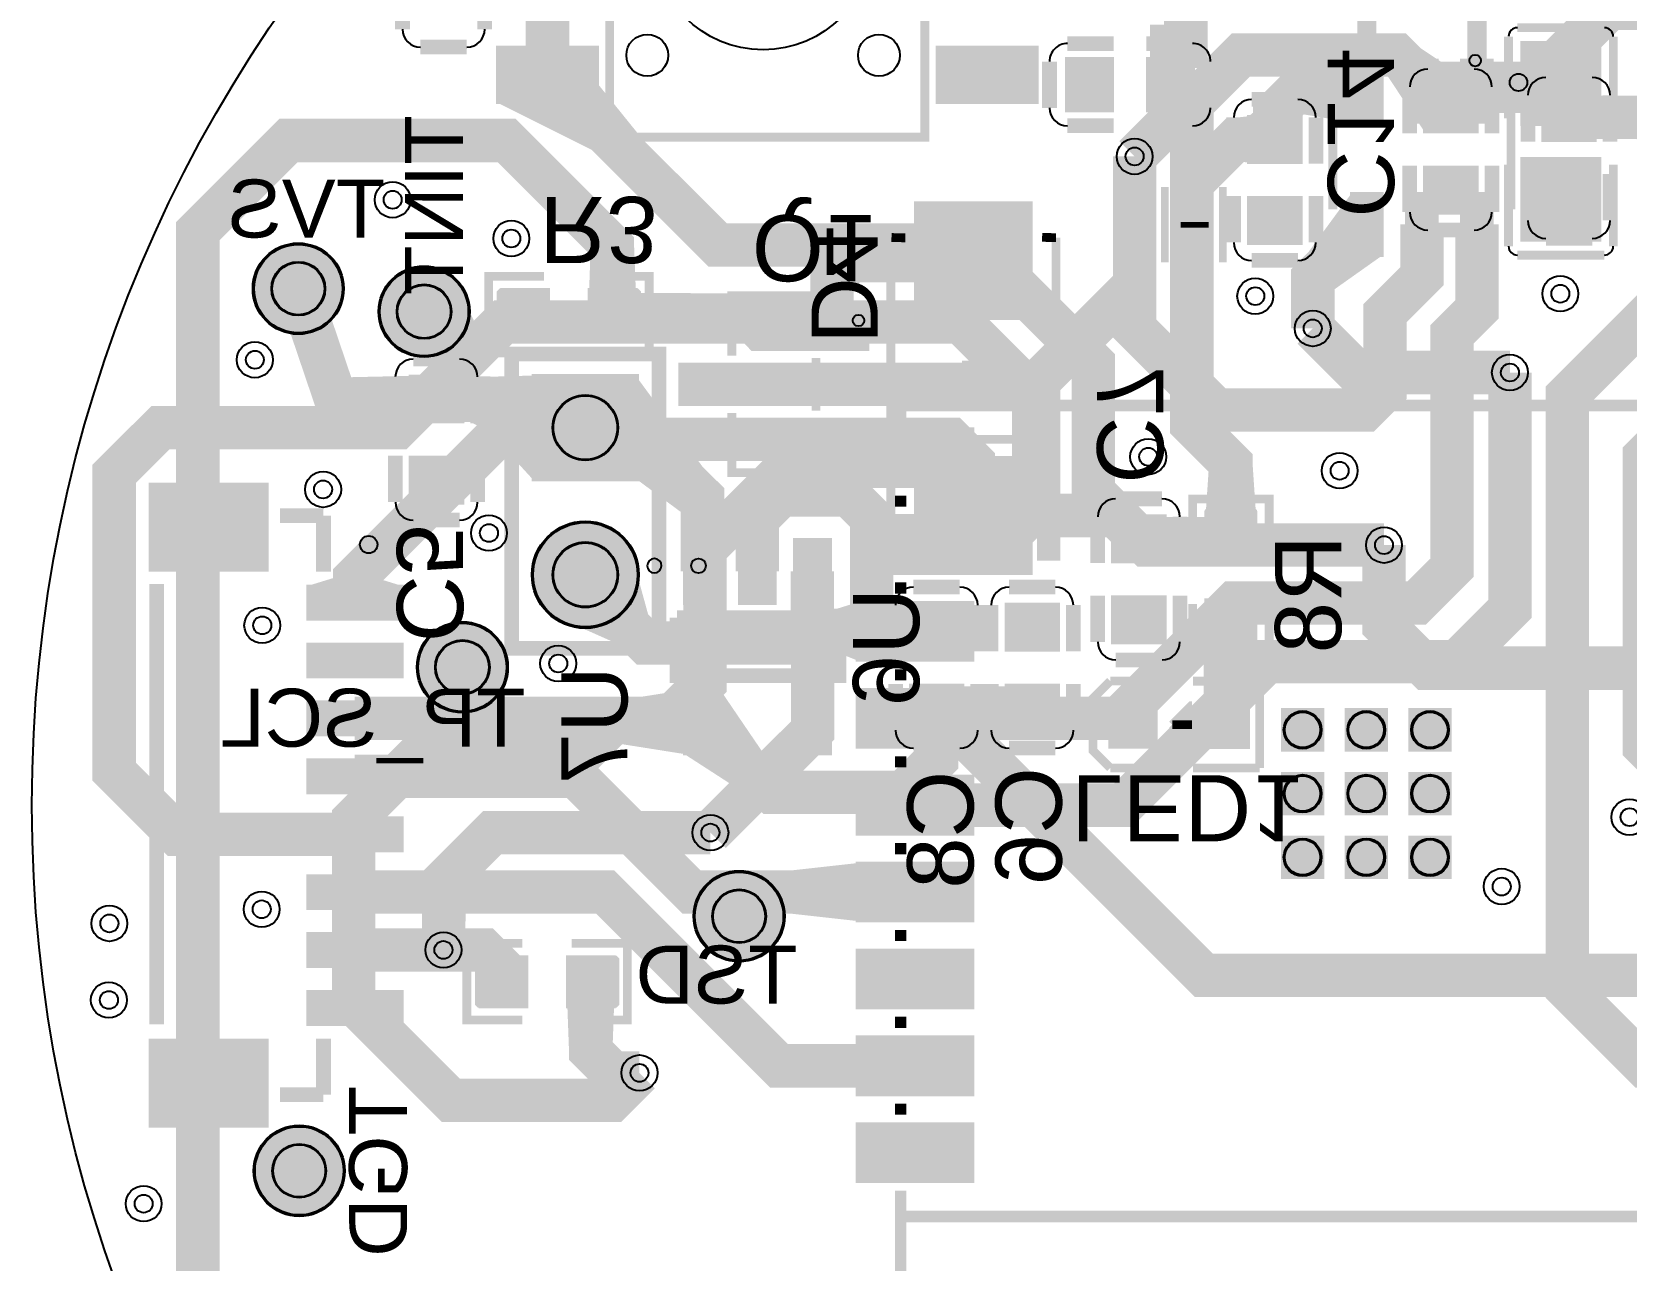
# Model space of a CAD drawing. Header units: millimetres. Extents: x -24 to 24, y -24 to 24.
# Drawn here: x -24 to 3.53, y -7.85 to 13.35 of the extents above; entities that cross this region are included whole.
import ezdxf

# ---------------------------------------------------------------- set-up
doc = ezdxf.new("R2010")
doc.units = ezdxf.units.MM
for name, color, linetype, true_color in [('BoardOutLine', 7, 'Continuous', 0xff00ff), ('BottomLayer', 7, 'Continuous', 0x0000ff), ('BottomPasteMaskLayer', 7, 'Continuous', 0x800000), ('BottomSilkLayer', 7, 'Continuous', 0x66cc33), ('BottomSolderMaskLayer', 7, 'Continuous', 0xaa00ff), ('Document', 7, 'Continuous', 0xffffff), ('Hole', 7, 'Continuous', 0x222222), ('Multi-Layer', 7, 'Continuous', 0xc0c0c0), ('TopLayer', 7, 'Continuous', 0xff0000), ('TopPasteMaskLayer', 7, 'Continuous', 0x808080), ('TopSilkLayer', 7, 'Continuous', 0xffcc00), ('TopSolderMaskLayer', 7, 'Continuous', 0x800080)]:
    doc.layers.add(name, color=color, linetype=linetype, true_color=true_color)
doc.styles.get("Standard").update_dxf_attribs({"font": 'arial.ttf'})

msp = doc.modelspace()

# ---------------------------------------------------------------- hatches: boundary and pattern name
at = {"layer": 'BottomLayer'}
for points in [[(0.05, 11.62), (0.95, 12.42), (-0.016, 13.066), (-0.578, 12.567)], [(1.725, 11.755), (3.075, 11.755), (3.075, 13.165), (1.725, 13.165)], [(0.95, 11.62), (0.95, 12.42), (0.05, 12.42), (0.05, 11.62)], [(0.95, 10.22), (0.95, 11.02), (0.05, 11.02), (0.05, 10.22)], [(1.725, 11.165), (3.075, 11.165), (3.075, 9.755), (1.725, 9.755)], [(-8.744, 10.401), (-8.744, 8.401), (-6.744, 8.401), (-6.744, 10.401)], [(-13.573, 8.902), (-14.378, 8.902), (-14.352, 9.648), (-13.602, 9.649)], [(-15.079, 8.903), (-15.079, 8.039), (-15.885, 8.039), (-15.885, 8.903)], [(-14.379, 8.903), (-14.379, 8.039), (-13.572, 8.039), (-13.572, 8.903)], [(-10.813, 7.867), (-9.563, 7.867), (-9.563, 8.567), (-10.813, 8.567)], [(-12.813, 6.917), (-11.563, 6.917), (-11.563, 7.617), (-12.813, 7.617)], [(-17.465, 7.412), (-17.465, 6.612), (-18.59, 6.637), (-18.59, 7.387)], [(-16.565, 6.612), (-16.565, 7.412), (-17.465, 7.412), (-17.465, 6.612)], [(-16.565, 6.612), (-16.565, 7.412), (-15.44, 7.387), (-15.44, 6.637)], [(-15.345, 7.418), (-15.345, 6.075), (-16.47, 6.637), (-16.47, 7.387)], [(-13.547, 5.618), (-13.547, 7.378), (-12.422, 5.846), (-12.422, 4.786)], [(-10.813, 5.968), (-9.563, 5.968), (-9.563, 6.668), (-10.813, 6.668)], [(-16.565, 5.212), (-16.565, 6.012), (-17.465, 6.012), (-17.465, 5.212)], [(-8.744, 6.001), (-8.744, 4.001), (-6.744, 4.001), (-6.744, 6.001)], [(-2.867, 5.056), (-3.731, 5.056), (-3.674, 5.905), (-2.924, 5.905)], [(-4.438, 4.199), (-4.438, 4.999), (-5.338, 4.999), (-5.338, 4.199)], [(-3.731, 4.249), (-2.867, 4.249), (-2.867, 5.056), (-3.731, 5.056)], [(-12.735, 4.588), (-12.113, 4.588), (-12.113, 3.484), (-12.735, 3.484)], [(-11.786, 4.588), (-11.163, 4.588), (-11.163, 3.484), (-11.786, 3.484)], [(-10.835, 4.588), (-10.213, 4.588), (-10.213, 3.484), (-10.835, 3.484)], [(-13.544, 3.966), (-14.568, 3.087), (-13.931, 2.804), (-13.36, 3.294)], [(-4.438, 2.799), (-4.438, 3.599), (-5.338, 3.599), (-5.338, 2.799)], [(-8.829, 3.475), (-8.829, 2.675), (-9.357, 2.7), (-9.357, 3.45)], [(-8.829, 3.475), (-8.829, 2.675), (-7.929, 2.675), (-7.929, 3.475)], [(-7.178, 3.475), (-7.178, 2.675), (-6.278, 2.675), (-6.278, 3.475)], [(-3.731, 3.549), (-2.867, 3.549), (-2.867, 2.743), (-3.731, 2.743)], [(-12.736, 0.883), (-12.736, 1.988), (-13.861, 1.811), (-13.861, 1.061)], [(-12.113, 1.988), (-12.736, 0.883), (-11.789, 0.271), (-11.407, 0.95)], [(-12.735, 1.988), (-12.113, 1.988), (-12.113, 0.884), (-12.735, 0.884)], [(-10.835, 1.988), (-10.213, 1.988), (-10.213, 0.884), (-10.835, 0.884)], [(-8.829, 2.075), (-8.829, 1.275), (-7.929, 1.275), (-7.929, 2.075)], [(-7.178, 2.075), (-7.178, 1.275), (-6.278, 1.275), (-6.278, 2.075)], [(-5.391, 1.8), (-5.391, 1), (-4.591, 1), (-4.591, 1.8)], [(-3.792, 1.793), (-3.792, 0.993), (-2.992, 0.993), (-2.992, 1.793)], [(-8.829, 1.275), (-7.929, 1.275), (-8.003, 0.79), (-8.753, 0.79)]]:
    msp.add_hatch(color=256, dxfattribs=at).paths.add_polyline_path(points)
at = {"layer": 'BottomPasteMaskLayer'}
for points in [[(3.04, 13.165), (1.76, 13.165), (1.71, 13.115), (1.71, 11.965), (1.76, 11.915), (2.17, 11.91), (2.17, 12.36), (2.62, 12.36), (2.62, 11.92), (3.04, 11.915), (3.09, 11.965), (3.09, 13.115)], [(0.95, 11.62), (0.95, 12.42), (0.05, 12.42), (0.05, 11.62)], [(0.95, 10.22), (0.95, 11.02), (0.05, 11.02), (0.05, 10.22)], [(1.76, 9.755), (3.04, 9.755), (3.09, 9.805), (3.09, 10.955), (3.04, 11.005), (2.63, 11.01), (2.63, 10.56), (2.18, 10.56), (2.18, 11), (1.76, 11.005), (1.71, 10.955), (1.71, 9.805)], [(-8.744, 10.401), (-8.744, 8.401), (-6.744, 8.401), (-6.744, 10.401)], [(-15.924, 8.921), (-15.124, 8.921), (-15.074, 8.871), (-15.074, 8.643), (-15.444, 8.643), (-15.444, 8.313), (-15.074, 8.313), (-15.074, 8.071), (-15.124, 8.021), (-15.924, 8.021), (-15.974, 8.071), (-15.974, 8.871)], [(-13.534, 8.021), (-14.334, 8.021), (-14.384, 8.071), (-14.384, 8.299), (-14.014, 8.299), (-14.014, 8.629), (-14.384, 8.629), (-14.384, 8.871), (-14.334, 8.921), (-13.534, 8.921), (-13.484, 8.871), (-13.484, 8.071)], [(-10.813, 7.867), (-9.563, 7.867), (-9.563, 8.567), (-10.813, 8.567)], [(-12.813, 6.917), (-11.563, 6.917), (-11.563, 7.617), (-12.813, 7.617)], [(-16.565, 6.612), (-16.565, 7.412), (-17.465, 7.412), (-17.465, 6.612)], [(-10.813, 5.968), (-9.563, 5.968), (-9.563, 6.668), (-10.813, 6.668)], [(-16.565, 5.212), (-16.565, 6.012), (-17.465, 6.012), (-17.465, 5.212)], [(-8.744, 6.001), (-8.744, 4.001), (-6.744, 4.001), (-6.744, 6.001)], [(-4.438, 4.199), (-4.438, 4.999), (-5.338, 4.999), (-5.338, 4.199)], [(-2.849, 5.094), (-2.849, 4.294), (-2.899, 4.244), (-3.127, 4.244), (-3.127, 4.614), (-3.457, 4.614), (-3.457, 4.244), (-3.699, 4.244), (-3.749, 4.294), (-3.749, 5.094), (-3.699, 5.144), (-2.899, 5.144)], [(-12.735, 4.588), (-12.113, 4.588), (-12.113, 3.484), (-12.735, 3.484)], [(-11.786, 4.588), (-11.163, 4.588), (-11.163, 3.484), (-11.786, 3.484)], [(-10.835, 4.588), (-10.213, 4.588), (-10.213, 3.484), (-10.835, 3.484)], [(-4.438, 2.799), (-4.438, 3.599), (-5.338, 3.599), (-5.338, 2.799)], [(-8.829, 3.475), (-8.829, 2.675), (-7.929, 2.675), (-7.929, 3.475)], [(-7.178, 3.475), (-7.178, 2.675), (-6.278, 2.675), (-6.278, 3.475)], [(-3.749, 2.704), (-3.749, 3.504), (-3.699, 3.554), (-3.471, 3.554), (-3.471, 3.184), (-3.141, 3.184), (-3.141, 3.554), (-2.899, 3.554), (-2.849, 3.504), (-2.849, 2.704), (-2.899, 2.654), (-3.699, 2.654)], [(-12.735, 1.988), (-12.113, 1.988), (-12.113, 0.884), (-12.735, 0.884)], [(-10.835, 1.988), (-10.213, 1.988), (-10.213, 0.884), (-10.835, 0.884)], [(-8.829, 2.075), (-8.829, 1.275), (-7.929, 1.275), (-7.929, 2.075)], [(-7.178, 2.075), (-7.178, 1.275), (-6.278, 1.275), (-6.278, 2.075)], [(-5.391, 1.8), (-5.391, 1), (-4.591, 1), (-4.591, 1.8)], [(-3.792, 1.793), (-3.792, 0.993), (-2.992, 0.993), (-2.992, 1.793)]]:
    msp.add_hatch(color=256, dxfattribs=at).paths.add_polyline_path(points)
at = {"layer": 'BottomSilkLayer'}
for points in [[(-8.839, 4.69), (-9.246, 4.688), (-9.242, 4.229), (-8.839, 4.232)], [(-6.241, 4.681), (-6.648, 4.68), (-6.643, 4.221), (-6.241, 4.224)]]:
    msp.add_hatch(color=256, dxfattribs=at).paths.add_polyline_path(points)
at = {"layer": 'BottomSolderMaskLayer'}
for points in [[(1.701, 11.728), (3.099, 11.728), (3.099, 13.192), (1.701, 13.192)], [(0.979, 11.597), (0.979, 12.443), (0.021, 12.443), (0.021, 11.597)], [(0.979, 10.197), (0.979, 11.043), (0.021, 11.043), (0.021, 10.197)], [(1.701, 11.191), (3.099, 11.191), (3.099, 9.728), (1.701, 9.728)], [(-8.769, 10.427), (-8.769, 8.376), (-6.718, 8.376), (-6.718, 10.427)], [(-20.187, 8.918, 1), (-18.612, 8.918, 1)], [(-18.015, 8.521, 1), (-16.441, 8.521, 1)], [(-15.053, 8.929), (-15.053, 8.014), (-15.91, 8.014), (-15.91, 8.929)], [(-14.404, 8.929), (-14.404, 8.014), (-13.547, 8.014), (-13.547, 8.929)], [(-10.839, 7.842), (-9.538, 7.842), (-9.538, 8.593), (-10.839, 8.593)], [(-16.536, 6.59), (-16.536, 7.435), (-17.493, 7.435), (-17.493, 6.59)], [(-15.369, 7.443), (-15.369, 5.593), (-13.519, 5.593), (-13.519, 7.443)], [(-12.839, 6.892), (-11.538, 6.892), (-11.538, 7.643), (-12.839, 7.643)], [(-10.839, 5.942), (-9.538, 5.942), (-9.538, 6.693), (-10.839, 6.693)], [(-16.536, 5.19), (-16.536, 6.035), (-17.493, 6.035), (-17.493, 5.19)], [(-8.769, 6.027), (-8.769, 3.976), (-6.718, 3.976), (-6.718, 6.027)], [(-4.409, 4.177), (-4.409, 5.022), (-5.366, 5.022), (-5.366, 4.177)], [(-3.758, 4.226), (-2.839, 4.226), (-2.839, 5.08), (-3.758, 5.08)], [(-15.369, 3.978, 1), (-13.519, 3.978, 1)], [(-12.76, 4.614), (-12.087, 4.614), (-12.087, 3.458), (-12.76, 3.458)], [(-11.811, 4.614), (-11.138, 4.614), (-11.138, 3.458), (-11.811, 3.458)], [(-10.861, 4.614), (-10.188, 4.614), (-10.188, 3.458), (-10.861, 3.458)], [(-4.409, 2.777), (-4.409, 3.622), (-5.366, 3.622), (-5.366, 2.777)], [(-8.857, 3.498), (-8.857, 2.653), (-7.9, 2.653), (-7.9, 3.498)], [(-7.206, 3.498), (-7.206, 2.653), (-6.249, 2.653), (-6.249, 3.498)], [(-3.758, 3.573), (-2.839, 3.573), (-2.839, 2.719), (-3.758, 2.719)], [(-17.354, 2.381, 1), (-15.78, 2.381, 1)], [(-12.76, 2.014), (-12.087, 2.014), (-12.087, 0.858), (-12.76, 0.858)], [(-10.861, 2.014), (-10.188, 2.014), (-10.188, 0.858), (-10.861, 0.858)], [(-8.857, 2.098), (-8.857, 1.253), (-7.9, 1.253), (-7.9, 2.098)], [(-7.206, 2.098), (-7.206, 1.253), (-6.249, 1.253), (-6.249, 2.098)], [(-5.416, 1.826), (-5.416, 0.975), (-4.565, 0.975), (-4.565, 1.826)], [(-3.817, 1.819), (-3.817, 0.968), (-2.966, 0.968), (-2.966, 1.819)], [(-1.685, 0.925), (-2.435, 0.925), (-2.435, 1.675), (-1.685, 1.675)], [(-0.585, 0.925), (-1.335, 0.925), (-1.335, 1.675), (-0.585, 1.675)], [(0.515, 0.925), (-0.235, 0.925), (-0.235, 1.675), (0.515, 1.675)], [(-1.685, -0.175), (-2.435, -0.175), (-2.435, 0.575), (-1.685, 0.575)], [(-0.585, -0.175), (-1.335, -0.175), (-1.335, 0.575), (-0.585, 0.575)], [(0.515, -0.175), (-0.235, -0.175), (-0.235, 0.575), (0.515, 0.575)], [(-1.685, -1.275), (-2.435, -1.275), (-2.435, -0.525), (-1.685, -0.525)], [(-0.585, -1.275), (-1.335, -1.275), (-1.335, -0.525), (-0.585, -0.525)], [(0.515, -1.275), (-0.235, -1.275), (-0.235, -0.525), (0.515, -0.525)], [(-12.576, -1.918, 1), (-11.001, -1.918, 1)], [(-20.171, -6.313, 1), (-18.597, -6.313, 1)]]:
    msp.add_hatch(color=256, dxfattribs=at).paths.add_polyline_path(points)
at = {"layer": 'Document'}
for points in [[(-4.216, 10.25), (-3.658, 10.25), (-3.937, 10.021)], [(-4.216, 9.792), (-3.658, 9.792), (-3.937, 10.021)], [(-7.834, 9.491), (-7.631, 9.491), (-7.631, 8.681), (-7.834, 8.681)], [(-8.419, 9.215), (-7.069, 9.215), (-7.069, 9.013), (-8.419, 9.013)], [(-7.845, 4.884), (-7.642, 4.884), (-7.642, 5.694), (-7.845, 5.694)], [(-3.456, 1.664), (-3.456, 1.124), (-3.326, 1.124), (-3.326, 1.664)], [(-5.261, 1.335), (-4.721, 1.335), (-4.721, 1.465), (-5.261, 1.465)], [(-3.662, 1.329), (-3.122, 1.329), (-3.122, 1.459), (-3.662, 1.459)], [(9.1, -6.65), (9.1, -13.05), (8.95, -13.2), (-8.9, -13.2), (-9.1, -13), (-9.1, -6.85), (-8.9, -6.85), (-8.9, -13), (8.9, -13), (8.9, -6.7), (8.9, -6.65)]]:
    msp.add_hatch(color=256, dxfattribs=at).paths.add_polyline_path(points)
at = {"layer": 'Multi-Layer'}
for points in [[(-15.344, 7.418), (-15.344, 5.618), (-13.544, 5.618), (-13.544, 7.418)], [(-15.344, 3.978, 1), (-13.544, 3.978, 1)], [(-1.71, 0.95), (-2.41, 0.95), (-2.41, 1.65), (-1.71, 1.65)], [(-0.61, 0.95), (-1.31, 0.95), (-1.31, 1.65), (-0.61, 1.65)], [(0.49, 0.95), (-0.21, 0.95), (-0.21, 1.65), (0.49, 1.65)], [(-1.71, -0.15), (-2.41, -0.15), (-2.41, 0.55), (-1.71, 0.55)], [(-0.61, -0.15), (-1.31, -0.15), (-1.31, 0.55), (-0.61, 0.55)], [(0.49, -0.15), (-0.21, -0.15), (-0.21, 0.55), (0.49, 0.55)], [(-1.71, -1.25), (-2.41, -1.25), (-2.41, -0.55), (-1.71, -0.55)], [(-0.61, -1.25), (-1.31, -1.25), (-1.31, -0.55), (-0.61, -0.55)], [(0.49, -1.25), (-0.21, -1.25), (-0.21, -0.55), (0.49, -0.55)]]:
    msp.add_hatch(color=256, dxfattribs=at).paths.add_polyline_path(points)
at = {"layer": 'TopLayer'}
for points in [[(-15.943, 13.099), (-14.253, 13.099), (-14.253, 12.119), (-15.943, 12.119)], [(-6.663, 13.099), (-8.353, 13.099), (-8.353, 12.119), (-6.663, 12.119)], [(-6.14, 12.89), (-5.34, 12.89), (-5.34, 11.99), (-6.14, 11.99)], [(-4.74, 12.89), (-3.94, 12.89), (-3.94, 11.99), (-4.74, 11.99)], [(-1.216, 11.789), (-1.216, 12.861), (-2.172, 12.699), (-2.172, 11.949)], [(-0.684, 11.789), (-1.216, 11.789), (-1.216, 12.861), (-0.684, 12.861)], [(0.266, 11.789), (-0.266, 11.789), (-0.266, 12.861), (0.266, 12.861)], [(1.216, 11.789), (0.684, 11.789), (0.684, 12.861), (1.216, 12.861)], [(-14.253, 12.484), (-15.943, 12.119), (-14.335, 11.316), (-13.462, 11.504)], [(2.09, 11.476), (2.09, 12.276), (2.99, 12.276), (2.99, 11.476)], [(-2.99, 11.095), (-2.99, 11.895), (-3.213, 11.87), (-3.213, 11.12)], [(-2.99, 11.095), (-2.99, 11.895), (-2.09, 11.895), (-2.09, 11.095)], [(-2.989, 11.895), (-2.09, 11.895), (-2.164, 11.957), (-2.914, 11.957)], [(-3.737, 11.071), (-3.737, 10.471), (-4.137, 10.471), (-4.137, 11.071)], [(2.09, 10.076), (2.09, 10.876), (2.99, 10.876), (2.99, 10.076)], [(-2.99, 9.695), (-2.99, 10.495), (-2.09, 10.495), (-2.09, 9.695)], [(-0.684, 9.491), (-1.216, 10.563), (-1.965, 9.542), (-1.613, 8.833)], [(-0.684, 9.491), (-1.216, 9.491), (-1.216, 10.563), (-0.684, 10.563)], [(0.266, 9.491), (-0.266, 9.491), (-0.266, 10.563), (0.266, 10.563)], [(1.216, 9.491), (0.684, 9.491), (0.684, 10.563), (1.216, 10.563)], [(-4.137, 8.971), (-4.137, 9.571), (-3.737, 9.571), (-3.737, 8.971)], [(-17.268, 7.76), (-16.468, 8.576), (-16.225, 8.063), (-16.749, 7.527)], [(-15.345, 7.418), (-15.345, 5.618), (-15.826, 6.143), (-15.826, 6.893)], [(-7.75, 5.5), (-9.75, 5.5), (-9.75, 6.5), (-7.75, 6.5)], [(-19.947, 5.55), (-19.947, 4.05), (-21.947, 4.05), (-21.947, 5.55)], [(-7.75, 4), (-9.75, 4), (-9.75, 5), (-7.75, 5)], [(-7.75, 5), (-7.75, 4), (-7.287, 4.125), (-7.287, 4.875)], [(-19.198, 3.798), (-17.648, 3.798), (-18.048, 3.921), (-18.798, 3.921)], [(-17.648, 3.798), (-17.648, 3.198), (-19.198, 3.198), (-19.198, 3.798)], [(-9.75, 2.5), (-9.75, 3.5), (-10.105, 3.39), (-10.105, 2.64)], [(-7.75, 2.5), (-9.75, 2.5), (-9.75, 3.5), (-7.75, 3.5)], [(-17.648, 2.798), (-17.648, 2.198), (-19.198, 2.198), (-19.198, 2.798)], [(-7.75, 1), (-9.75, 1), (-9.75, 2), (-7.75, 2)], [(-17.648, 1.798), (-17.648, 1.198), (-19.198, 1.198), (-19.198, 1.798)], [(-15.996, 1.877), (-17.139, 1.877), (-16.942, 1.518), (-16.192, 1.518)], [(-17.648, 0.798), (-17.648, 0.198), (-19.198, 0.198), (-19.198, 0.798)], [(-7.75, -0.5), (-9.75, -0.5), (-9.75, 0.5), (-7.75, 0.5)], [(-17.648, -0.202), (-17.648, -0.802), (-19.198, -0.802), (-19.198, -0.202)], [(-9.75, -2), (-9.75, -1), (-10.875, -1.125), (-10.875, -1.875)], [(-7.75, -2), (-9.75, -2), (-9.75, -1), (-7.75, -1)], [(-17.648, -1.202), (-17.648, -1.802), (-19.198, -1.802), (-19.198, -1.202)], [(-17.648, -2.202), (-17.648, -2.802), (-19.198, -2.802), (-19.198, -2.202)], [(-15.454, -2.616), (-15.454, -3.48), (-16.261, -3.48), (-16.261, -2.616)], [(-14.754, -2.616), (-14.754, -3.48), (-13.948, -3.48), (-13.948, -2.616)], [(-7.75, -3.5), (-9.75, -3.5), (-9.75, -2.5), (-7.75, -2.5)], [(-17.648, -3.202), (-17.648, -3.802), (-19.198, -3.802), (-19.198, -3.202)], [(-14.754, -3.48), (-13.948, -3.48), (-13.976, -4.243), (-14.726, -4.243)], [(-19.947, -4.05), (-19.947, -5.55), (-21.947, -5.55), (-21.947, -4.05)], [(-7.75, -5), (-9.75, -5), (-9.75, -4), (-7.75, -4)], [(-7.75, -6.5), (-9.75, -6.5), (-9.75, -5.5), (-7.75, -5.5)]]:
    msp.add_hatch(color=256, dxfattribs=at).paths.add_polyline_path(points)
at = {"layer": 'TopPasteMaskLayer'}
for points in [[(-15.943, 13.099), (-14.253, 13.099), (-14.253, 12.119), (-15.943, 12.119)], [(-6.663, 13.099), (-8.353, 13.099), (-8.353, 12.119), (-6.663, 12.119)], [(-6.14, 12.89), (-5.34, 12.89), (-5.34, 11.99), (-6.14, 11.99)], [(-4.74, 12.89), (-3.94, 12.89), (-3.94, 11.99), (-4.74, 11.99)], [(-0.684, 11.789), (-1.216, 11.789), (-1.216, 12.861), (-0.684, 12.861)], [(0.266, 11.789), (-0.266, 11.789), (-0.266, 12.861), (0.266, 12.861)], [(1.216, 11.789), (0.684, 11.789), (0.684, 12.861), (1.216, 12.861)], [(2.09, 11.476), (2.09, 12.276), (2.99, 12.276), (2.99, 11.476)], [(-2.99, 11.095), (-2.99, 11.895), (-2.09, 11.895), (-2.09, 11.095)], [(-3.737, 11.071), (-3.737, 10.471), (-4.137, 10.471), (-4.137, 11.071)], [(2.09, 10.076), (2.09, 10.876), (2.99, 10.876), (2.99, 10.076)], [(-2.99, 9.695), (-2.99, 10.495), (-2.09, 10.495), (-2.09, 9.695)], [(-0.684, 9.491), (-1.216, 9.491), (-1.216, 10.563), (-0.684, 10.563)], [(0.266, 9.491), (-0.266, 9.491), (-0.266, 10.563), (0.266, 10.563)], [(1.216, 9.491), (0.684, 9.491), (0.684, 10.563), (1.216, 10.563)], [(-4.137, 8.971), (-4.137, 9.571), (-3.737, 9.571), (-3.737, 8.971)], [(-7.75, 5.5), (-9.75, 5.5), (-9.75, 6.5), (-7.75, 6.5)], [(-19.947, 5.55), (-19.947, 4.05), (-21.947, 4.05), (-21.947, 5.55)], [(-7.75, 4), (-9.75, 4), (-9.75, 5), (-7.75, 5)], [(-17.648, 3.798), (-17.648, 3.198), (-19.198, 3.198), (-19.198, 3.798)], [(-7.75, 2.5), (-9.75, 2.5), (-9.75, 3.5), (-7.75, 3.5)], [(-17.648, 2.798), (-17.648, 2.198), (-19.198, 2.198), (-19.198, 2.798)], [(-7.75, 1), (-9.75, 1), (-9.75, 2), (-7.75, 2)], [(-17.648, 1.798), (-17.648, 1.198), (-19.198, 1.198), (-19.198, 1.798)], [(-17.648, 0.798), (-17.648, 0.198), (-19.198, 0.198), (-19.198, 0.798)], [(-7.75, -0.5), (-9.75, -0.5), (-9.75, 0.5), (-7.75, 0.5)], [(-17.648, -0.202), (-17.648, -0.802), (-19.198, -0.802), (-19.198, -0.202)], [(-7.75, -2), (-9.75, -2), (-9.75, -1), (-7.75, -1)], [(-17.648, -1.202), (-17.648, -1.802), (-19.198, -1.802), (-19.198, -1.202)], [(-17.648, -2.202), (-17.648, -2.802), (-19.198, -2.802), (-19.198, -2.202)], [(-16.299, -3.498), (-15.499, -3.498), (-15.449, -3.448), (-15.449, -3.22), (-15.819, -3.22), (-15.819, -2.89), (-15.449, -2.89), (-15.449, -2.648), (-15.499, -2.598), (-16.299, -2.598), (-16.349, -2.648), (-16.349, -3.448)], [(-13.909, -2.598), (-14.709, -2.598), (-14.759, -2.648), (-14.759, -2.876), (-14.389, -2.876), (-14.389, -3.206), (-14.759, -3.206), (-14.759, -3.448), (-14.709, -3.498), (-13.909, -3.498), (-13.859, -3.448), (-13.859, -2.648)], [(-7.75, -3.5), (-9.75, -3.5), (-9.75, -2.5), (-7.75, -2.5)], [(-17.648, -3.202), (-17.648, -3.802), (-19.198, -3.802), (-19.198, -3.202)], [(-19.947, -4.05), (-19.947, -5.55), (-21.947, -5.55), (-21.947, -4.05)], [(-7.75, -5), (-9.75, -5), (-9.75, -4), (-7.75, -4)], [(-7.75, -6.5), (-9.75, -6.5), (-9.75, -5.5), (-7.75, -5.5)]]:
    msp.add_hatch(color=256, dxfattribs=at).paths.add_polyline_path(points)
at = {"layer": 'TopSilkLayer'}
for points in [[(-3.937, 10.021), (-4.216, 10.25), (-3.658, 10.25)], [(-3.937, 10.021), (-3.658, 9.792), (-4.216, 9.792)]]:
    msp.add_hatch(color=256, dxfattribs=at).paths.add_polyline_path(points)
at = {"layer": 'TopSolderMaskLayer'}
for points in [[(-15.987, 13.114), (-14.209, 13.114), (-14.209, 12.104), (-15.987, 12.104)], [(-6.619, 13.114), (-8.397, 13.114), (-8.397, 12.104), (-6.619, 12.104)], [(-6.165, 12.915), (-5.315, 12.915), (-5.315, 11.965), (-6.165, 11.965)], [(-4.765, 12.915), (-3.915, 12.915), (-3.915, 11.965), (-4.765, 11.965)], [(-0.659, 11.764), (-1.241, 11.764), (-1.241, 12.887), (-0.659, 12.887)], [(0.291, 11.764), (-0.291, 11.764), (-0.291, 12.887), (0.291, 12.887)], [(1.241, 11.764), (0.659, 11.764), (0.659, 12.887), (1.241, 12.887)], [(2.061, 11.453), (2.061, 12.299), (3.019, 12.299), (3.019, 11.453)], [(-3.019, 11.072), (-3.019, 11.918), (-2.061, 11.918), (-2.061, 11.072)], [(-3.72, 11.109), (-3.72, 10.433), (-4.154, 10.433), (-4.154, 11.109)], [(2.061, 10.053), (2.061, 10.899), (3.019, 10.899), (3.019, 10.053)], [(-3.019, 9.672), (-3.019, 10.518), (-2.061, 10.518), (-2.061, 9.672)], [(-0.659, 9.466), (-1.241, 9.466), (-1.241, 10.588), (-0.659, 10.588)], [(0.291, 9.466), (-0.291, 9.466), (-0.291, 10.588), (0.291, 10.588)], [(1.241, 9.466), (0.659, 9.466), (0.659, 10.588), (1.241, 10.588)], [(-20.187, 8.918, 1), (-18.612, 8.918, 1)], [(-4.154, 8.933), (-4.154, 9.609), (-3.72, 9.609), (-3.72, 8.933)], [(-18.015, 8.521, 1), (-16.441, 8.521, 1)], [(-15.369, 7.443), (-15.369, 5.593), (-13.519, 5.593), (-13.519, 7.443)], [(-7.725, 5.475), (-9.775, 5.475), (-9.775, 6.525), (-7.725, 6.525)], [(-19.913, 5.569), (-19.913, 4.031), (-21.981, 4.031), (-21.981, 5.569)], [(-7.725, 3.975), (-9.775, 3.975), (-9.775, 5.025), (-7.725, 5.025)], [(-15.369, 3.978, 1), (-13.519, 3.978, 1)], [(-17.583, 3.808), (-17.583, 3.188), (-19.264, 3.188), (-19.264, 3.808)], [(-7.725, 2.475), (-9.775, 2.475), (-9.775, 3.525), (-7.725, 3.525)], [(-17.354, 2.381, 1), (-15.78, 2.381, 1)], [(-17.583, 2.808), (-17.583, 2.188), (-19.264, 2.188), (-19.264, 2.808)], [(-7.725, 0.975), (-9.775, 0.975), (-9.775, 2.025), (-7.725, 2.025)], [(-17.583, 1.808), (-17.583, 1.188), (-19.264, 1.188), (-19.264, 1.808)], [(-1.685, 0.925), (-2.435, 0.925), (-2.435, 1.675), (-1.685, 1.675)], [(-0.585, 0.925), (-1.335, 0.925), (-1.335, 1.675), (-0.585, 1.675)], [(0.515, 0.925), (-0.235, 0.925), (-0.235, 1.675), (0.515, 1.675)], [(-17.583, 0.808), (-17.583, 0.188), (-19.264, 0.188), (-19.264, 0.808)], [(-1.685, -0.175), (-2.435, -0.175), (-2.435, 0.575), (-1.685, 0.575)], [(-0.585, -0.175), (-1.335, -0.175), (-1.335, 0.575), (-0.585, 0.575)], [(0.515, -0.175), (-0.235, -0.175), (-0.235, 0.575), (0.515, 0.575)], [(-7.725, -0.525), (-9.775, -0.525), (-9.775, 0.525), (-7.725, 0.525)], [(-17.583, -0.192), (-17.583, -0.812), (-19.264, -0.812), (-19.264, -0.192)], [(-1.685, -1.275), (-2.435, -1.275), (-2.435, -0.525), (-1.685, -0.525)], [(-0.585, -1.275), (-1.335, -1.275), (-1.335, -0.525), (-0.585, -0.525)], [(0.515, -1.275), (-0.235, -1.275), (-0.235, -0.525), (0.515, -0.525)], [(-7.725, -2.025), (-9.775, -2.025), (-9.775, -0.975), (-7.725, -0.975)], [(-17.583, -1.192), (-17.583, -1.812), (-19.264, -1.812), (-19.264, -1.192)], [(-12.576, -1.918, 1), (-11.001, -1.918, 1)], [(-17.583, -2.192), (-17.583, -2.812), (-19.264, -2.812), (-19.264, -2.192)], [(-7.725, -3.525), (-9.775, -3.525), (-9.775, -2.475), (-7.725, -2.475)], [(-15.429, -2.591), (-15.429, -3.505), (-16.286, -3.505), (-16.286, -2.591)], [(-14.78, -2.591), (-14.78, -3.505), (-13.922, -3.505), (-13.922, -2.591)], [(-17.583, -3.192), (-17.583, -3.812), (-19.264, -3.812), (-19.264, -3.192)], [(-19.913, -4.031), (-19.913, -5.569), (-21.981, -5.569), (-21.981, -4.031)], [(-7.725, -5.025), (-9.775, -5.025), (-9.775, -3.975), (-7.725, -3.975)], [(-7.725, -6.525), (-9.775, -6.525), (-9.775, -5.475), (-7.725, -5.475)], [(-20.171, -6.313, 1), (-18.597, -6.313, 1)]]:
    msp.add_hatch(color=256, dxfattribs=at).paths.add_polyline_path(points)

# ---------------------------------------------------------------- linework, layer by layer
at = {"layer": 'BoardOutLine'}
msp.add_circle((0, 0), 24, dxfattribs=at)
at = {"layer": 'BottomLayer', "const_width": 0.75}
for points in [[(4.982, 13.769), (3.239, 13.759), (2.401, 12.921), (2.401, 12.461)], [(0.501, 12.019), (-0.434, 12.954), (-3.126, 12.954), (-3.972, 12.108), (-3.972, 6.578), (-3.299, 5.905), (-3.299, 4.653)], [(0.501, 12.019), (0.941, 12.461), (2.401, 12.461)], [(-13.974, 8.471), (-13.977, 9.649), (-15.803, 11.476), (-19.57, 11.476), (-21.135, 9.911), (-21.135, -8.933), (-9.367, -20.701), (-1.269, -20.701)], [(-7.939, 7.3), (-6.639, 7.3), (-4.96, 8.981), (-4.96, 11.201)], [(-7.744, 9.4), (-9.86, 9.4), (-10.187, 9.073), (-10.187, 8.217)], [(-19.4, 8.918), (-18.755, 7.013), (-17.015, 7.013)], [(-13.974, 8.471), (-11.66, 8.461), (-11.417, 8.217), (-10.187, 8.217)], [(1.52, 7.47), (-1.122, 7.47), (-1.884, 8.232)], [(-12.189, 7.267), (-7.759, 7.267)], [(-14.444, 6.517), (-14.94, 7.013), (-17.015, 7.013)], [(-12.425, 4.036), (-12.42, 5.316), (-13.624, 6.517), (-14.444, 6.517)], [(-14.444, 6.517), (-14.244, 6.317), (-10.187, 6.317)], [(-10.187, 6.317), (-8.137, 6.317), (-7.744, 5.923), (-7.744, 5.001)], [(-11.475, 4.036), (-11.475, 4.945), (-11.066, 5.354), (-9.895, 5.354), (-9.499, 4.958), (-9.499, 3.218), (-9.357, 3.076), (-8.379, 3.076)], [(-4.889, 4.6), (-5.29, 5.001), (-7.744, 5.001)], [(-3.299, 4.653), (-3.352, 4.6), (-4.889, 4.6)], [(10.539, 4.501), (10.539, 3.8), (9.104, 2.365), (0.088, 2.365), (-0.654, 3.107), (-0.654, 4.491)], [(-10.524, 4.036), (-10.524, 2.974), (-10.698, 2.8), (-13.397, 2.8), (-14.444, 3.847), (-14.444, 3.978)], [(-3.299, 3.147), (-3.393, 3.053), (-3.393, 1.394)], [(-12.425, 1.435), (-11.211, 0.221), (-8.948, 0.221), (-8.379, 0.79), (-8.379, 1.676)], [(14.679, -0.061), (11.802, -2.939), (-3.764, -2.939), (-8.379, 1.676)], [(-8.379, 1.676), (-6.728, 1.676)], [(-13.509, -4.623), (-13.984, -5.098), (-16.766, -5.098), (-18.445, -3.419), (-18.445, -0.244), (-17.373, 0.825), (-14.564, 0.825), (-13.954, 1.435), (-12.425, 1.435)], [(-16.894, -2.5), (-16.88, -1.3), (-16.054, -0.474), (-12.285, -0.474)]]:
    msp.add_lwpolyline(points, dxfattribs=at)
at = {"layer": 'BottomSilkLayer'}
for points, const_width in [([(1.649, 13.424), (3.151, 13.424)], 0.152), ([(1.496, 11.861), (1.496, 13.271)], 0.152), ([(3.304, 13.271), (3.304, 11.861)], 0.152), ([(0.9, 12.71), (0.1, 12.71)], 0.254), ([(-0.21, 11.6), (-0.21, 12.4)], 0.254), ([(1.21, 11.6), (1.21, 12.4)], 0.254), ([(-0.21, 11.04), (-0.21, 10.24)], 0.254), ([(1.21, 11.04), (1.21, 10.24)], 0.254), ([(1.496, 11.059), (1.496, 9.649)], 0.152), ([(3.304, 9.649), (3.304, 11.059)], 0.152), ([(0.1, 9.93), (0.9, 9.93)], 0.254), ([(-9.17, 4.605), (-9.17, 9.798)], 0.152), ([(-8.919, 9.795), (-9.158, 9.801)], 0.152), ([(-6.317, 9.798), (-6.557, 9.804)], 0.152), ([(-6.317, 4.605), (-6.317, 9.798)], 0.152), ([(1.649, 9.496), (3.151, 9.496)], 0.152), ([(-15.155, 9.132), (-16.114, 9.132), (-16.114, 7.811), (-15.155, 7.811)], 0.152), ([(-14.302, 9.132), (-13.343, 9.132), (-13.343, 7.811), (-14.302, 7.811)], 0.152), ([(-10.462, 8.794), (-11.915, 8.794), (-11.915, 7.762)], 0.152), ([(-16.615, 7.702), (-17.415, 7.702)], 0.254), ([(-10.462, 6.812), (-10.462, 7.723)], 0.152), ([(-17.725, 6.593), (-17.725, 7.393)], 0.254), ([(-16.305, 6.593), (-16.305, 7.393)], 0.254), ([(-10.462, 5.741), (-11.915, 5.741), (-11.915, 6.773)], 0.152), ([(-6.317, 6.318), (-9.17, 6.318)], 0.152), ([(-17.724, 6.032), (-17.724, 5.232)], 0.254), ([(-16.304, 6.032), (-16.304, 5.232)], 0.254), ([(-4.488, 5.289), (-5.288, 5.289)], 0.254), ([(-3.959, 4.326), (-3.959, 5.285), (-2.638, 5.285), (-2.638, 4.326)], 0.152), ([(-17.414, 4.923), (-16.614, 4.923)], 0.254), ([(-5.598, 4.18), (-5.598, 4.98)], 0.254), ([(-4.178, 4.18), (-4.178, 4.98)], 0.254), ([(-7.979, 3.765), (-8.779, 3.765)], 0.254), ([(-6.328, 3.765), (-7.128, 3.765)], 0.254), ([(-9.089, 2.656), (-9.089, 3.456)], 0.254), ([(-7.669, 2.656), (-7.669, 3.456)], 0.254), ([(-7.438, 2.656), (-7.438, 3.456)], 0.254), ([(-6.018, 2.656), (-6.018, 3.456)], 0.254), ([(-5.597, 3.619), (-5.597, 2.819)], 0.254), ([(-4.177, 3.619), (-4.177, 2.819)], 0.254), ([(-10.062, 3.236), (-12.861, 3.236)], 0.254), ([(-12.861, 3.236), (-12.861, 2.236), (-10.062, 2.236), (-10.062, 3.236)], 0.254), ([(-3.959, 3.473), (-3.959, 2.514), (-2.638, 2.514), (-2.638, 3.473)], 0.152), ([(-5.287, 2.509), (-4.487, 2.509)], 0.254), ([(-9.088, 2.095), (-9.088, 1.295)], 0.254), ([(-7.669, 2.095), (-7.669, 1.295)], 0.254), ([(-7.437, 2.095), (-7.437, 1.295)], 0.254), ([(-6.018, 2.095), (-6.018, 1.295)], 0.254), ([(-5.681, 1.743), (-5.681, 1.843), (-5.381, 2.143)], 0.15), ([(-4.331, 2.143), (-5.381, 2.143)], 0.15), ([(-3.951, 2.141), (-2.801, 2.141)], 0.15), ([(-2.801, 0.64), (-2.801, 2.12)], 0.15), ([(-5.681, 1.043), (-5.681, 1.743)], 0.15), ([(-3.971, 1.72), (-3.981, 1.72), (-4.311, 1.39)], 0.15), ([(-3.971, 1.04), (-3.971, 1.72)], 0.15), ([(-3.971, 1.04), (-3.971, 1.05), (-4.311, 1.39)], 0.15), ([(-3.971, 1.39), (-4.311, 1.39)], 0.15), ([(-8.778, 0.985), (-7.978, 0.985)], 0.254), ([(-7.127, 0.985), (-6.327, 0.985)], 0.254), ([(-5.681, 1.043), (-5.681, 0.943), (-5.381, 0.643)], 0.15), ([(-4.331, 0.643), (-5.381, 0.643)], 0.15), ([(-3.951, 0.64), (-2.801, 0.64)], 0.15)]:
    msp.add_lwpolyline(points, dxfattribs=dict(at, const_width=const_width))
at = {"layer": 'BottomSilkLayer', "const_width": 0.254}
msp.add_lwpolyline([(-15.714, 7.788), (-15.714, 2.708), (-13.174, 2.708), (-13.174, 7.788), (-15.714, 7.788)], close=True, dxfattribs=at)
at = {"layer": 'BottomSilkLayer'}
for centre, radius, start, end in [((1.649, 13.271), 0.152, 90, 180), ((3.151, 13.271), 0.152, 0, 90), ((0.1, 12.4), 0.31, 90, 180), ((0.9, 12.4), 0.31, 0, 90), ((0.1, 10.24), 0.31, 180.0047, 270), ((0.9, 10.24), 0.31, 270, 359.9953), ((1.649, 9.649), 0.152, 180, 270), ((3.151, 9.649), 0.152, 270, 0), ((-17.415, 7.393), 0.31, 90, 180), ((-16.615, 7.393), 0.31, 0, 90), ((-17.414, 5.232), 0.31, 180.0047, 270), ((-16.614, 5.232), 0.31, 270, 359.9953), ((-5.288, 4.98), 0.31, 90, 180), ((-4.488, 4.98), 0.31, 0, 90), ((-13.252, 4.133), 0.124, 90.5847, 89.4153), ((-8.779, 3.455), 0.31, 90, 179.9953), ((-7.979, 3.455), 0.31, 0.0047, 90), ((-7.128, 3.455), 0.31, 90, 179.9953), ((-6.328, 3.455), 0.31, 0.0047, 90), ((-5.287, 2.819), 0.31, 180.0047, 270), ((-4.487, 2.819), 0.31, 270, 359.9953), ((-8.778, 1.295), 0.31, 180, 270), ((-7.978, 1.295), 0.31, 270, 360), ((-7.127, 1.295), 0.31, 180, 270), ((-6.327, 1.295), 0.31, 270, 360)]:
    msp.add_arc(centre, radius, start, end, dxfattribs=at)
at = {"layer": 'BottomSolderMaskLayer'}
for centre, radius in [((-19.4, 8.918), 0.787), ((-19.4, 8.918), 0.465), ((-17.228, 8.521), 0.787), ((-17.228, 8.521), 0.472), ((-14.444, 6.518), 0.566), ((-14.444, 3.978), 0.925), ((-14.444, 3.978), 0.566), ((-16.567, 2.381), 0.787), ((-16.567, 2.381), 0.472), ((-2.06, 1.3), 0.327), ((-0.96, 1.3), 0.327), ((0.14, 1.3), 0.327), ((-2.06, 0.2), 0.327), ((-0.96, 0.2), 0.327), ((0.14, 0.2), 0.327), ((-2.06, -0.9), 0.327), ((-0.96, -0.9), 0.327), ((0.14, -0.9), 0.327), ((-11.789, -1.918), 0.787), ((-11.789, -1.918), 0.465), ((-19.384, -6.313), 0.787), ((-19.384, -6.313), 0.465)]:
    msp.add_circle(centre, radius, dxfattribs=at)
at = {"layer": 'Document'}
for centre, radius in [((0.92, 12.856), 0.1), ((-9.728, 8.368), 0.1), ((-18.185, 4.5), 0.15), ((-12.49, 4.133), 0.127)]:
    msp.add_circle(centre, radius, dxfattribs=at)
at = {"layer": 'Hole'}
for centre in [(-4.96, 11.201), (-17.771, 10.453), (-15.722, 9.784), (-2.877, 8.789), (2.39, 8.831), (-1.885, 8.232), (-20.15, 7.69), (1.52, 7.47), (-4.725, 6.016), (-1.42, 5.775), (-18.972, 5.452), (-16.108, 4.699), (-0.654, 4.491), (-20.022, 3.105), (-14.912, 2.446), (3.585, -0.207), (-12.285, -0.474), (1.378, -1.405), (-20.032, -1.798), (-22.662, -2.041), (-16.894, -2.5), (-22.67, -3.364), (-13.509, -4.623), (-22.07, -6.881)]:
    msp.add_circle(centre, 0.155, dxfattribs=at)
at = {"layer": 'Multi-Layer'}
for centre, radius in [((-4.96, 11.201), 0.31), ((-17.771, 10.453), 0.31), ((-15.722, 9.784), 0.31), ((-19.4, 8.918), 0.762), ((-19.4, 8.918), 0.45), ((-17.228, 8.521), 0.762), ((-2.877, 8.789), 0.31), ((2.39, 8.831), 0.31), ((-17.228, 8.521), 0.457), ((-1.885, 8.232), 0.31), ((-20.15, 7.69), 0.31), ((1.52, 7.47), 0.31), ((-14.444, 6.518), 0.55), ((-4.725, 6.016), 0.31), ((-1.42, 5.775), 0.31), ((-18.972, 5.452), 0.31), ((-16.108, 4.699), 0.31), ((-14.444, 3.978), 0.9), ((-0.654, 4.491), 0.31), ((-14.444, 3.978), 0.55), ((-20.022, 3.105), 0.31), ((-16.567, 2.381), 0.762), ((-16.567, 2.381), 0.457), ((-14.912, 2.446), 0.31), ((-2.06, 1.3), 0.305), ((-0.96, 1.3), 0.305), ((0.14, 1.3), 0.305), ((-2.06, 0.2), 0.305), ((-0.96, 0.2), 0.305), ((0.14, 0.2), 0.305), ((3.585, -0.207), 0.31), ((-12.285, -0.474), 0.31), ((-2.06, -0.9), 0.305), ((-0.96, -0.9), 0.305), ((0.14, -0.9), 0.305), ((1.378, -1.405), 0.31), ((-11.789, -1.918), 0.762), ((-20.032, -1.798), 0.31), ((-11.789, -1.918), 0.45), ((-22.662, -2.041), 0.31), ((-16.894, -2.5), 0.31), ((-22.67, -3.364), 0.31), ((-13.509, -4.623), 0.31), ((-19.384, -6.313), 0.762), ((-19.384, -6.313), 0.45), ((-22.07, -6.881), 0.31)]:
    msp.add_circle(centre, radius, dxfattribs=at)
at = {"layer": 'TopLayer'}
for points, const_width in [([(-16.89, 15.179), (-15.747, 15.179), (-15.097, 14.529), (-15.097, 12.608)], 0.75), ([(-0.949, 12.324), (-0.949, 14.097), (-0.751, 14.297), (-0.751, 15.433)], 0.33), ([(0.951, 12.324), (0.951, 13.97), (0.75, 14.17), (0.75, 15.433)], 0.33), ([(-4.32, 12.42), (-4.32, 13.101), (-4.076, 13.101), (-4.076, 13.97)], 0.75), ([(-15.097, 12.608), (-12.158, 9.67), (-7.711, 9.67), (-5.674, 7.633), (-5.674, 5.41), (-4.754, 4.491), (-0.655, 4.491)], 0.75), ([(7.509, 12.608), (7.509, 11.43), (4.679, 8.6), (4.039, 8.6), (2.51, 7.071), (2.51, -3.17), (3.841, -4.501), (8.751, -4.501)], 0.75), ([(-4.188, 12.446), (-4.188, 11.973), (-4.96, 11.201)], 0.75), ([(-2.539, 11.496), (-2.539, 11.956), (-2.171, 12.324), (-0.949, 12.324)], 0.75), ([(2.541, 11.877), (2.091, 12.324), (0.951, 12.324)], 0.75), ([(4.192, 11.544), (3.859, 11.877), (2.541, 11.877)], 0.75), ([(-3.936, 10.772), (-3.212, 11.496), (-2.539, 11.496)], 0.75), ([(0.001, 10.028), (0.001, 9.134), (-0.637, 8.496), (-0.637, 7.17), (-0.985, 6.822), (-3.548, 6.822), (-4.96, 8.232), (-4.96, 11.201)], 0.75), ([(12.259, 10.62), (11.68, 10.04), (7.86, 10.04), (3.841, 6.02), (3.841, 1.021), (4.86, 0), (8.751, 0)], 0.75), ([(-8.75, 1.501), (-5.229, 1.501), (-3.24, 3.49), (-0.091, 3.49), (0.519, 4.099), (0.519, 8.128), (0.951, 8.56), (0.951, 10.028)], 0.75), ([(-0.949, 10.028), (-1.884, 9.093), (-1.884, 8.232)], 0.75), ([(-17.228, 8.522), (-16.448, 7.757), (-16.331, 7.874)], 0.75), ([(-18.424, -0.503), (-21.498, -0.503), (-22.58, 0.581), (-22.58, 5.72), (-21.782, 6.517), (-17.688, 6.517), (-15.862, 8.344), (-7.962, 8.344), (-6.7, 7.084), (-6.7, 5.087), (-7.286, 4.501), (-8.75, 4.501)], 0.75), ([(1.52, 7.47), (1.52, 3.391), (0.61, 2.479), (-2.679, 2.479), (-5.161, 0), (-8.75, 0)], 0.75), ([(-18.424, 3.497), (-18.424, 3.922), (-15.826, 6.517), (-14.444, 6.517)], 0.75), ([(-18.424, 1.498), (-12.991, 1.498), (-12.379, 2.111), (-12.379, 4.419), (-10.799, 5.999), (-8.75, 5.999)], 0.75), ([(-8.75, 3.015), (-10.106, 3.015), (-10.52, 2.601), (-10.52, 1.29), (-12.285, -0.473)], 0.75), ([(-16.547, 1.498), (-16.568, 2.38)], 0.75), ([(-18.424, 0.498), (-14.607, 0.498), (-12.608, -1.501), (-8.75, -1.501)], 0.75), ([(-18.424, -1.501), (-14.099, -1.501), (-11.099, -4.501), (-8.75, -4.501)], 0.75), ([(-12.1, -1.501), (-11.789, -1.812), (-11.789, -1.918)], 0.75), ([(-18.424, -2.502), (-16.895, -2.5)], 0.75), ([(-16.895, -2.5), (-16.199, -2.5), (-15.856, -2.842), (-15.856, -3.048)], 0.75), ([(-14.35, -3.048), (-14.35, -4.242), (-13.972, -4.623), (-13.509, -4.623)], 0.75)]:
    msp.add_lwpolyline(points, dxfattribs=dict(at, const_width=const_width))
at = {"layer": 'TopSilkLayer', "const_width": 0.152}
msp.add_lwpolyline([(-14.024, 18.185), (-8.582, 18.185), (-8.582, 11.533), (-14.024, 11.533), (-14.024, 18.185)], close=True, dxfattribs=at)
at = {"layer": 'TopSilkLayer'}
for points, const_width in [([(-17.601, 14.198), (-17.601, 13.398)], 0.254), ([(-16.181, 14.198), (-16.181, 13.398)], 0.254), ([(-16.491, 13.088), (-17.291, 13.088)], 0.254), ([(-5.32, 13.15), (-6.12, 13.15)], 0.254), ([(-4.76, 13.15), (-3.96, 13.15)], 0.254), ([(-6.43, 12.04), (-6.43, 12.84)], 0.254), ([(-3.65, 12.84), (-3.65, 12.04)], 0.254), ([(2.14, 12.566), (2.94, 12.566)], 0.254), ([(-2.94, 12.185), (-2.14, 12.185)], 0.254), ([(-1.539, 12.065), (-1.539, 10.287)], 0.152), ([(1.539, 12.065), (1.539, 10.287)], 0.152), ([(1.83, 11.456), (1.83, 12.256)], 0.254), ([(3.25, 11.456), (3.25, 12.256)], 0.254), ([(-5.32, 11.73), (-6.12, 11.73)], 0.254), ([(-4.76, 11.73), (-3.96, 11.73)], 0.254), ([(-3.25, 11.075), (-3.25, 11.875)], 0.254), ([(-1.83, 11.075), (-1.83, 11.875)], 0.254), ([(1.83, 10.896), (1.83, 10.096)], 0.254), ([(3.25, 10.896), (3.25, 10.096)], 0.254), ([(-4.437, 9.371), (-4.437, 10.671)], 0.13), ([(-3.437, 9.371), (-3.437, 10.671)], 0.13), ([(-3.25, 10.515), (-3.25, 9.715)], 0.254), ([(-1.83, 10.515), (-1.83, 9.715)], 0.254), ([(-4.166, 10.021), (-3.683, 10.021)], 0.1), ([(2.94, 9.786), (2.14, 9.786)], 0.254), ([(-2.14, 9.405), (-2.94, 9.405)], 0.254), ([(9, 6.9), (-9, 6.9), (-9, 6.654)], 0.2), ([(-9, 5.346), (-9, 5.154)], 0.2), ([(-18.965, 5), (-19.716, 5)], 0.254), ([(-18.965, 5), (-18.965, 4.029)], 0.254), ([(-21.847, 3.819), (-21.847, -3.784)], 0.254), ([(-9, 3.846), (-9, 3.654)], 0.2), ([(-9, 2.346), (-9, 2.154)], 0.2), ([(-9, 0.846), (-9, 0.654)], 0.2), ([(-9, -0.654), (-9, -0.846)], 0.2), ([(-9, -2.154), (-9, -2.346)], 0.2), ([(-15.53, -2.387), (-16.489, -2.387), (-16.489, -3.709), (-15.53, -3.709)], 0.152), ([(-14.678, -2.387), (-13.719, -2.387), (-13.719, -3.709), (-14.678, -3.709)], 0.152), ([(-9, -3.654), (-9, -3.846)], 0.2), ([(-18.965, -4.033), (-18.965, -5)], 0.254), ([(-18.965, -5), (-19.716, -5)], 0.254), ([(-9, -5.154), (-9, -5.346)], 0.2), ([(-9, -6.654), (-9, -13.1), (9, -13.1), (9, -6.654)], 0.2), ([(9, -7.1), (-9, -7.1)], 0.2)]:
    msp.add_lwpolyline(points, dxfattribs=dict(at, const_width=const_width))
for centre, radius in [((-11.375, 14.947), 1.905), ((-13.375, 12.947), 0.361), ((-9.375, 12.947), 0.361), ((1.668, 12.478), 0.15), ((-18.185, 4.5), 0.15)]:
    msp.add_circle(centre, radius, dxfattribs=at)
for centre, start, end in [((-17.291, 13.398), 180.0047, 270), ((-16.491, 13.398), 270, 359.9953), ((-6.12, 12.84), 90, 180.0094), ((-3.96, 12.84), 359.9953, 90), ((2.14, 12.256), 90, 180), ((2.94, 12.256), 0, 90), ((-2.94, 11.875), 90, 180), ((-2.14, 11.875), 0, 90), ((-6.12, 12.04), 180, 270), ((-3.96, 12.04), 270, 0), ((2.14, 10.096), 180.0047, 270), ((2.94, 10.096), 270, 359.9953), ((-2.94, 9.715), 180.0047, 270), ((-2.14, 9.715), 270, 359.9953)]:
    msp.add_arc(centre, 0.31, start, end, dxfattribs=at)
at = {"layer": 'TopSolderMaskLayer'}
for centre, radius in [((-19.4, 8.918), 0.787), ((-19.4, 8.918), 0.465), ((-17.228, 8.521), 0.787), ((-17.228, 8.521), 0.472), ((-14.444, 6.518), 0.566), ((-14.444, 3.978), 0.925), ((-14.444, 3.978), 0.566), ((-16.567, 2.381), 0.787), ((-16.567, 2.381), 0.472), ((-2.06, 1.3), 0.327), ((-0.96, 1.3), 0.327), ((0.14, 1.3), 0.327), ((-2.06, 0.2), 0.327), ((-0.96, 0.2), 0.327), ((0.14, 0.2), 0.327), ((-2.06, -0.9), 0.327), ((-0.96, -0.9), 0.327), ((0.14, -0.9), 0.327), ((-11.789, -1.918), 0.787), ((-11.789, -1.918), 0.465), ((-19.384, -6.313), 0.787), ((-19.384, -6.313), 0.465)]:
    msp.add_circle(centre, radius, dxfattribs=at)

# ---------------------------------------------------------------- texts
at = {"layer": 'BottomSilkLayer', "text_generation_flag": 2}
for s, height, rotation, p in [('C14', 1.143, 270, (-1.625, 10.143)), ('TINT', 1, 90, (-16.559, 11.911)), ('R3', 1.143, 180, (-15.236, 10.503)), ('Q1', 1.143, 180, (-11.569, 10.189)), ('D4', 1.143, 270, (-10.537, 7.963)), ('C7', 1.143, 270, (-5.608, 5.55)), ('C5', 1.143, 270, (-17.698, 2.811)), ('R8', 1.143, 90, (-1.393, 4.661)), ('U6', 1.143, 90, (-8.68, 3.752)), ('U7', 1.143, 90, (-13.718, 2.4)), ('C6', 1.143, 90, (-6.219, 0.662)), ('C8', 1.143, 90, (-7.743, 0.597)), ('LED1', 1.143, 180, (-6.054, 0.517)), ('TGD', 1, 90, (-17.522, -4.848))]:
    msp.add_text(s, height=height, rotation=rotation, dxfattribs=at).set_placement(p)
for s, p in [('TVS', (-17.901, 9.801)), ('TP_SCL', (-15.476, 1.01)), ('TSD', (-10.781, -3.425))]:
    msp.add_text(s, height=1, dxfattribs=at).set_placement(p)

doc.saveas('drawing.dxf')
